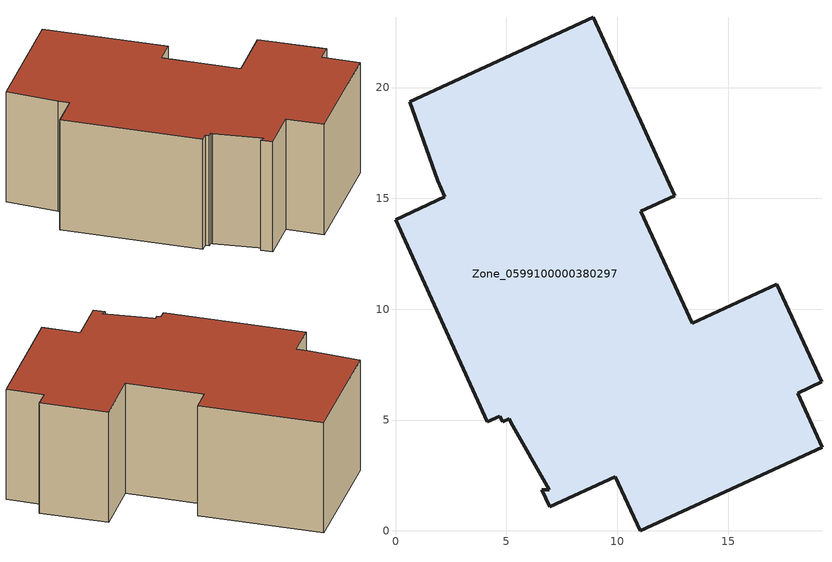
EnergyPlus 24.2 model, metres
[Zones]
Zone_0599100000380297
 floor ground (C_G): 0.65,19.36 8.92,23.18 12.61,15.12 11.07,14.42 13.39,9.37 17.2,11.13 19.23,6.73 18.13,6.22 19.24,3.78 11.05,0 9.92,2.45 6.96,1.09 6.59,1.87 6.93,1.86 5.2,4.9 5.12,5.05 4.84,4.92 4.7,5.17 4.14,4.92 0,14.04 2.23,15.08 1.9,15.8 z0
 wall outside (C_F): 5.12,5.05 5.2,4.9 6.93,1.86 6.59,1.87 6.96,1.09 9.92,2.45 11.05,0 19.24,3.78 18.13,6.22 19.23,6.73 17.2,11.13 13.39,9.37 11.07,14.42 12.61,15.12 8.92,23.18 0.65,19.36 1.9,15.8 2.23,15.08 0,14.04 4.14,4.92 4.7,5.17 4.84,4.92 5.12,5.05 z0:8.48
 roof outside (C_R): 1.9,15.8 2.23,15.08 0,14.04 4.14,4.92 4.7,5.17 4.84,4.92 5.12,5.05 5.2,4.9 6.93,1.86 6.59,1.87 6.96,1.09 9.92,2.45 11.05,0 19.24,3.78 18.13,6.22 19.23,6.73 17.2,11.13 13.39,9.37 11.07,14.42 12.61,15.12 8.92,23.18 0.65,19.36 z8.48
[BUILDING]
Pand.0599100000380297: North Axis=0; Terrain=City; Loads Convergence Tolerance Value=0.04; Temperature Convergence Tolerance Value=0.4; Solar Distribution=FullExterior; Maximum Number of Warmup Days=25; Minimum Number of Warmup Days=1
[Site:Location]
Rotterdam.The.Hague.AP_ZH_NLD Design_Conditions: Latitude=51.96; Longitude=4.45; Time Zone=1; Elevation=-4.5
[SITE:GROUNDTEMPERATURE:BUILDINGSURFACE]
18, 18, 18, 18, 18, 18, 18, 18, 18, 18, 18, 18
[MATERIAL] Thermal Absorptance=0.9; Solar Absorptance=0.7; Visible Absorptance=0.7
Name | Roughness | Thickness | Conductivity | Density | Specific Heat
G.D.1992-2005 | MediumSmooth | 0.15 | 0.06 | 540 | 1210
F.D.1992-2005 | Rough | 0.3 | 0.12 | 1920 | 840
R.D.1992-2005 | MediumRough | 0.2 | 0.08 | 1500 | 1000
[CONSTRUCTION]
C_G: G.D.1992-2005
C_F: F.D.1992-2005
C_R: R.D.1992-2005
[ZONE]
Zone_0599100000380297: Type=1; Multiplier=1; Ceiling Height=Autocalculate; Volume=Autocalculate; Floor Area=autocalculate; Part of Total Floor Area=Yes
[ZONEINFILTRATION:DESIGNFLOWRATE]
Infil_Zone_0599100000380297: Zone or ZoneList or Space or SpaceList=Zone_0599100000380297; Schedule=AlwaysOn; Design Flow Rate Calculation Method=Flow/Area; Flow Rate per Floor Area=0.0021; Constant Term Coefficient=1; Temperature Term Coefficient=0; Velocity Term Coefficient=0; Velocity Squared Term Coefficient=0
[HVACTEMPLATE:ZONE:IDEALLOADSAIRSYSTEM]
Zone_0599100000380297: Maximum Heating Supply Air Temperature=50; Minimum Cooling Supply Air Temperature=13; Maximum Heating Supply Air Humidity Ratio=0.0156; Minimum Cooling Supply Air Humidity Ratio=0.0077; Heating Limit=NoLimit; Cooling Limit=NoLimit; Dehumidification Control Type=ConstantSensibleHeatRatio; Cooling Sensible Heat Ratio=0.7; Dehumidification Setpoint=60; Humidification Control Type=None; Humidification Setpoint=30; Outdoor Air Method=None; Outdoor Air Flow Rate per Person=0.00944; Outdoor Air Flow Rate per Zone Floor Area=0; Outdoor Air Flow Rate per Zone=0; Demand Controlled Ventilation Type=None; Outdoor Air Economizer Type=NoEconomizer; Heat Recovery Type=None; Sensible Heat Recovery Effectiveness=0.7; Latent Heat Recovery Effectiveness=0.65
[ZONECONTROL:THERMOSTAT]
ThermostatControl_Zone_0599100000380297: Zone or ZoneList=Zone_0599100000380297; Control Type Schedule=DualSetpointControlType; Control 1=Thermostat_Zone_0599100000380297; Temperature Difference Between Cutout And Setpoint=0
[THERMOSTATSETPOINT:DUALSETPOINT]
Thermostat_Zone_0599100000380297: Heating Setpoint Temperature Schedule=HeatingSetpoint_Zone_0599100000380297; Cooling Setpoint Temperature Schedule=CoolingSetpoint_Zone_0599100000380297
[SCHEDULE:COMPACT]
HeatingSetpoint_Zone_0599100000380297: Through: 12/31, For: AllDays, Until: 24:00, 21
CoolingSetpoint_Zone_0599100000380297: Through: 12/31, For: AllDays, Until: 24:00, 24
DualSetpointControlType: Through: 12/31, For: AllDays, Until: 24:00, 4
AlwaysOn: Through: 12/31, For: AllDays, Until: 24:00, 1
